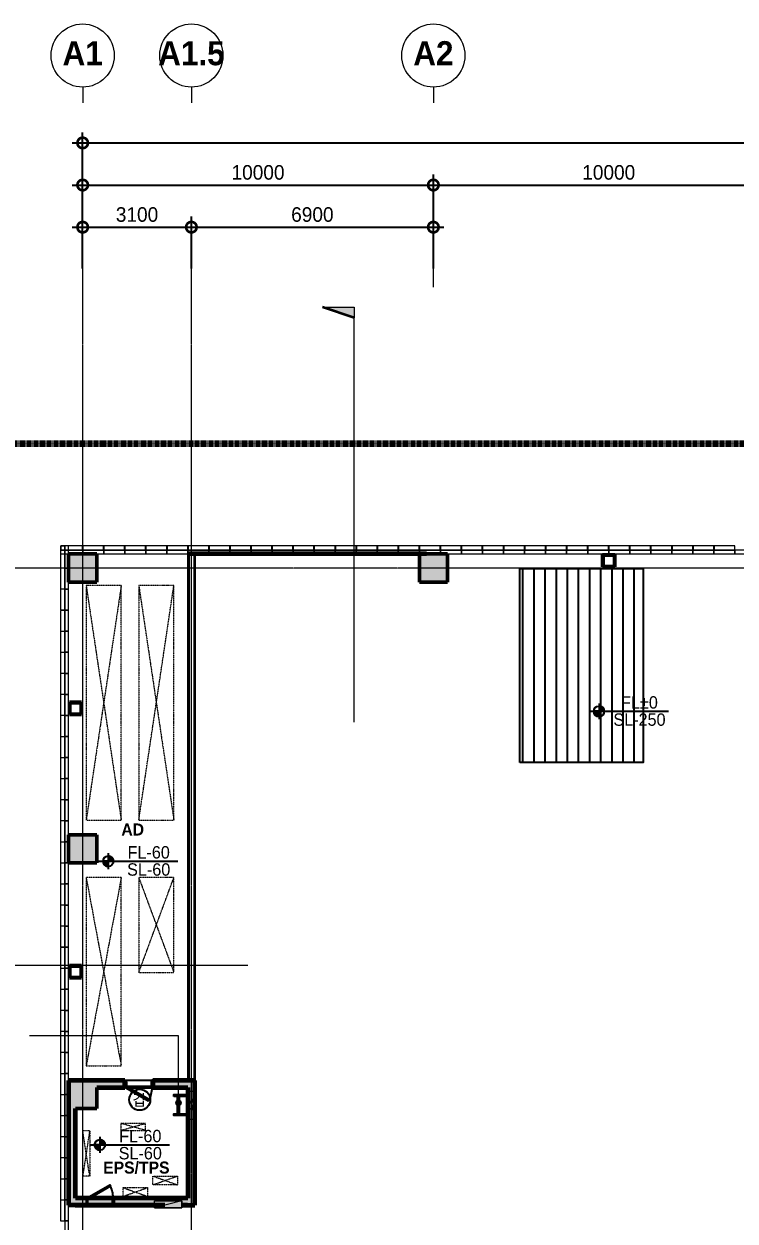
# Model space of a CAD drawing. Header units: millimetres. Extents: x 32807 to 138242, y 21317 to 92065.
# Drawn here: x 48667 to 68945, y 57963 to 92065 of the extents above; entities that cross this region are included whole.
import ezdxf

# ---------------------------------------------------------------- set-up
doc = ezdxf.new("R2010")
doc.units = ezdxf.units.MM
for name, pattern in [('_1점쇄선_1_100_', [9.6, 3.2, -3.2, 0, -3.2]), ('Center', [29.999999, 12, -6, 6, -6]), ('Dash Dot 3_16_', [7.9375, 4.7625, -1.5875, 0, -1.5875]), ('Grid Line', [22.225, 12.7, -3.175, 3.175, -3.175]), ('Hidden 1_5', [2.2, 1.5, -0.7]), ('IMPORT-HID _4_', [2.3, 1.5, -0.8])]:
    doc.linetypes.add(name, pattern=pattern)
for name, color, linetype, lineweight in [('00. 점검사다리', 2, 'Continuous', 13), ('05. 방화석고', 2, 'Continuous', 13), ('A-ANNO-CALL', 2, 'Continuous', 9), ('A-ANNO-DIMS', 7, 'Continuous', 9), ('A-ANNO-NPLT', 3, 'Continuous', 9), ('A-ANNO-SYMB', 7, 'Continuous', 25), ('A-ANNO-TEXT', 130, 'Continuous', 9), ('A-COLS', 2, 'Continuous', 50), ('A-COLS-HACH', 252, 'Continuous', 15), ('A-DETL-PATT', 9, 'Continuous', 13), ('A-GLAZ', 4, 'Continuous', 18), ('A-GRID', 1, 'Continuous', 9), ('A-GRID-IDEN', 3, 'Continuous', 9), ('A-PLAN-OPEN', 9, '_1점쇄선_1_100_', 9), ('A-WALL', 2, 'Continuous', 60), ('A-WALL-HACH', 252, 'Continuous', 60), ('HID', 130, 'IMPORT-HID _4_', 9), ('오프닝', 170, 'Continuous', 15)]:
    doc.layers.add(name, color=color, linetype=linetype, lineweight=lineweight)
doc.layers.add('03. 태정도어', color=3, linetype='Continuous')
doc.layers.add('LEVEL', color=8, linetype='Continuous')
doc.styles.add('Arial_B', font='arialbd.ttf', dxfattribs={"height": 2.130988})
doc.styles.add('돋움_4', font='Dotum.ttf', dxfattribs={"height": 415.59727})
doc.styles.add('돋움_8', font='Dotum.ttf', dxfattribs={"height": 264.47099})
doc.styles.add('돋움_B', font='', dxfattribs={"height": 685.59727})
doc.styles.add('돋움_B_1', font='', dxfattribs={"height": 342.798635})
doc.styles.get('돋움_B').set_extended_font_data('Dotum', bold=True)
doc.styles.get('돋움_B_1').set_extended_font_data('Dotum', bold=True)
doc.dimstyles.new('GC_330mm_1단', dxfattribs={"dimscale": 304.8, "dimtxt": 495, "dimasz": 1.968504, "dimexe": 0.984252, "dimexo": 0.0625, "dimgap": 0.492126, "dimtad": 1, "dimdec": 0, "dimzin": 0, "dimdsep": 46, "dimtxsty": '돋움_4', "dimblk1": 'DOTSMALL', "dimblk2": 'DOTSMALL', "dimsah": 1, "dimcen": 0.09, "dimdle": 0.984252, "dimazin": 0, "dimtfac": 1, "dimtdec": 4, "dimtix": 1, "dimtmove": 0, "dimatfit": 3, "dimfxl": 3.937008, "dimfxlon": 1, "dimtvp": 1, "dimtolj": 1, "dimtzin": 0, "dimlwd": 25, "dimlwe": 25, "dimarcsym": 2})
pattern_1 = [(45, (-11858.95, -1e-09), (-377.1708, 377.1708), []), (45, (-11858.95, 571.5), (-377.1708, 377.1708), [])]

# ---------------------------------------------------------------- blocks, each defined once
blk = doc.blocks.new('HD_소화전 - HD_소화전-V99-지상 3층 평면도')
at = {"layer": 'A-DETL-PATT'}
blk.add_hatch(color=256, dxfattribs=at).paths.add_polyline_path([(-390, 100), (-390, -100), (390, 100), (143, 100)], flags=0)
for p, q in [((390, 100), (-390, 100)), ((-390, 100), (-390, -100)), ((-390, -100), (390, 100)), ((-390, 100), (390, 100)), ((-390, -100), (-390, 100)), ((390, 100), (390, -100)), ((390, -100), (-390, -100))]:
    blk.add_line(p, q, dxfattribs=at)
blk = doc.blocks.new('Grid - 01 End 1-1285055-지상 3층 평면도')
at = {"layer": 'A-GRID-IDEN'}
blk.add_line((0, -6), (0, -9), dxfattribs=at)
blk.add_circle((0, 0), 6, dxfattribs=at)
blk = doc.blocks.new('_DotSmall')
at = {"color": 0, "linetype": 'ByBlock', "const_width": 0.5}
blk.add_lwpolyline([(-0.0625, 0, 1), (0.0625, 0, 1)], format="xyb", close=True, dxfattribs=at)
blk = doc.blocks.new('*D669')
at = {"layer": 'A-ANNO-DIMS', "color": 0, "lineweight": 25, "transparency": 16777216}
for p, q in [((50342, 86295), (50342, 87776)), ((60342, 86295), (60342, 87776)), ((50042, 87476), (60642, 87476))]:
    blk.add_line(p, q, dxfattribs=at)
at = {"layer": 'Defpoints', "color": 0, "transparency": 16777216}
for p in [(60342, 87476), (50342, 86276), (60342, 86276)]:
    blk.add_point(p, dxfattribs=at)
at = {"layer": 'A-ANNO-DIMS', "color": 0, "lineweight": 25, "transparency": 16777216, "xscale": 600, "yscale": 600, "zscale": 600, "rotation": 180}
blk.add_blockref('_DotSmall', (50342, 87476), dxfattribs=at)
at = {"layer": 'A-ANNO-DIMS', "color": 0, "lineweight": 25, "transparency": 16777216, "xscale": 600, "yscale": 600, "zscale": 600}
blk.add_blockref('_DotSmall', (60342, 87476), dxfattribs=at)
at = {"layer": 'A-ANNO-DIMS', "color": 0, "lineweight": 25, "transparency": 16777216, "insert": (55342, 87834), "char_height": 415.6, "attachment_point": 5, "style": '돋움_4'}
blk.add_mtext('\\A1;10000', dxfattribs=at)
blk = doc.blocks.new('*D670')
at = {"layer": 'A-ANNO-DIMS', "color": 0, "lineweight": 25, "transparency": 16777216}
for p, q in [((60342, 86295), (60342, 87776)), ((70342, 86295), (70342, 87776)), ((60042, 87476), (70642, 87476))]:
    blk.add_line(p, q, dxfattribs=at)
at = {"layer": 'Defpoints', "color": 0, "transparency": 16777216}
for p in [(70342, 87476), (60342, 86276), (70342, 86276)]:
    blk.add_point(p, dxfattribs=at)
at = {"layer": 'A-ANNO-DIMS', "color": 0, "lineweight": 25, "transparency": 16777216, "xscale": 600, "yscale": 600, "zscale": 600, "rotation": 180}
blk.add_blockref('_DotSmall', (60342, 87476), dxfattribs=at)
at = {"layer": 'A-ANNO-DIMS', "color": 0, "lineweight": 25, "transparency": 16777216, "xscale": 600, "yscale": 600, "zscale": 600}
blk.add_blockref('_DotSmall', (70342, 87476), dxfattribs=at)
at = {"layer": 'A-ANNO-DIMS', "color": 0, "lineweight": 25, "transparency": 16777216, "insert": (65342, 87834), "char_height": 415.6, "attachment_point": 5, "style": '돋움_4'}
blk.add_mtext('\\A1;10000', dxfattribs=at)
blk = doc.blocks.new('HD_Spot Elev_수동_ - HD_Spot Elev_수동_-7050934-지상 3층 평면도')
at = {"layer": 'A-ANNO-SYMB'}
h = blk.add_hatch(color=256, dxfattribs=at)
edge = h.paths.add_edge_path(flags=0)
edge.add_arc((-4.56, 0), 1, 0, 90, ccw=False)
edge.add_line((-3.56, 0), (-4.56, 0))
edge.add_line((-4.56, 0), (-4.56, 1))
h = blk.add_hatch(color=256, dxfattribs=at)
edge = h.paths.add_edge_path(flags=0)
edge.add_arc((-4.56, 0), 1, 180, 270, ccw=False)
edge.add_line((-5.56, 0), (-4.56, 0))
edge.add_line((-4.56, 0), (-4.56, -1))
at = {"layer": 'A-ANNO-SYMB', "lineweight": 25}
for p, q in [((-4.56, 1.5), (-4.56, -1.5)), ((-4.56, 1), (-4.56, 0)), ((-6.33, 0), (8.67, 0)), ((-4.56, 0), (-5.56, 0)), ((-4.56, -1), (-4.56, 0)), ((-4.56, 0), (-3.56, 0))]:
    blk.add_line(p, q, dxfattribs=at)
blk.add_circle((-4.56, 0), 1, dxfattribs=at)
for start, end in [(360, 90), (180, 270)]:
    blk.add_arc((-4.56, 0), 1, start, end, dxfattribs=at)
blk = doc.blocks.new('*D684')
at = {"layer": 'A-ANNO-DIMS', "color": 0, "lineweight": 25, "transparency": 16777216}
for p, q in [((50342, 85095), (50342, 86576)), ((53442, 85095), (53442, 86576)), ((50042, 86276), (53742, 86276))]:
    blk.add_line(p, q, dxfattribs=at)
at = {"layer": 'Defpoints', "color": 0, "transparency": 16777216}
for p in [(53442, 86276), (50342, 85076), (53442, 85076)]:
    blk.add_point(p, dxfattribs=at)
at = {"layer": 'A-ANNO-DIMS', "color": 0, "lineweight": 25, "transparency": 16777216, "xscale": 600, "yscale": 600, "zscale": 600, "rotation": 180}
blk.add_blockref('_DotSmall', (50342, 86276), dxfattribs=at)
at = {"layer": 'A-ANNO-DIMS', "color": 0, "lineweight": 25, "transparency": 16777216, "xscale": 600, "yscale": 600, "zscale": 600}
blk.add_blockref('_DotSmall', (53442, 86276), dxfattribs=at)
at = {"layer": 'A-ANNO-DIMS', "color": 0, "lineweight": 25, "transparency": 16777216, "insert": (51892, 86634), "char_height": 415.6, "attachment_point": 5, "style": '돋움_4'}
blk.add_mtext('\\A1;3100', dxfattribs=at)
blk = doc.blocks.new('*D685')
at = {"layer": 'A-ANNO-DIMS', "color": 0, "lineweight": 25, "transparency": 16777216}
for p, q in [((53442, 85095), (53442, 86576)), ((60342, 85095), (60342, 86576)), ((53142, 86276), (60642, 86276))]:
    blk.add_line(p, q, dxfattribs=at)
at = {"layer": 'Defpoints', "color": 0, "transparency": 16777216}
for p in [(60342, 86276), (53442, 85076), (60342, 85076)]:
    blk.add_point(p, dxfattribs=at)
at = {"layer": 'A-ANNO-DIMS', "color": 0, "lineweight": 25, "transparency": 16777216, "xscale": 600, "yscale": 600, "zscale": 600, "rotation": 180}
blk.add_blockref('_DotSmall', (53442, 86276), dxfattribs=at)
at = {"layer": 'A-ANNO-DIMS', "color": 0, "lineweight": 25, "transparency": 16777216, "xscale": 600, "yscale": 600, "zscale": 600}
blk.add_blockref('_DotSmall', (60342, 86276), dxfattribs=at)
at = {"layer": 'A-ANNO-DIMS', "color": 0, "lineweight": 25, "transparency": 16777216, "insert": (56892, 86634), "char_height": 415.6, "attachment_point": 5, "style": '돋움_4'}
blk.add_mtext('\\A1;6900', dxfattribs=at)
blk = doc.blocks.new('*D688')
at = {"layer": 'A-ANNO-DIMS', "color": 0, "lineweight": 25, "transparency": 16777216}
for p, q in [((50042, 88676), (128642, 88676)), ((50342, 87495), (50342, 88976)), ((128342, 87495), (128342, 88976))]:
    blk.add_line(p, q, dxfattribs=at)
at = {"layer": 'Defpoints', "color": 0, "transparency": 16777216}
for p in [(128342, 88676), (50342, 87476), (128342, 87476)]:
    blk.add_point(p, dxfattribs=at)
at = {"layer": 'A-ANNO-DIMS', "color": 0, "lineweight": 25, "transparency": 16777216, "xscale": 600, "yscale": 600, "zscale": 600, "rotation": 180}
blk.add_blockref('_DotSmall', (50342, 88676), dxfattribs=at)
at = {"layer": 'A-ANNO-DIMS', "color": 0, "lineweight": 25, "transparency": 16777216, "xscale": 600, "yscale": 600, "zscale": 600}
blk.add_blockref('_DotSmall', (128342, 88676), dxfattribs=at)
at = {"layer": 'A-ANNO-DIMS', "color": 0, "lineweight": 25, "transparency": 16777216, "insert": (89342, 89034), "char_height": 415.6, "attachment_point": 5, "style": '돋움_4'}
blk.add_mtext('\\A1;78000', dxfattribs=at)
blk = doc.blocks.new('Section - JL_SCT Tail-1276105-지상 3층 평면도')
at = {"layer": 'A-ANNO-NPLT'}
blk.add_hatch(color=256, dxfattribs=at).paths.add_polyline_path([(-2, 6), (0, 0), (-2, 0)], flags=0)
for p, q in [((-2, 6), (-2, 0)), ((-2, 0), (0, 0))]:
    blk.add_line(p, q, dxfattribs=at)
at = {"layer": 'A-ANNO-NPLT', "lineweight": 35}
blk.add_line((0, 0), (-2, 6), dxfattribs=at)
blk = doc.blocks.new('갑종방화문 - 갑종방화문-2885359-지상 3층 평면도')
at = {"layer": 'A-ANNO-SYMB'}
blk.add_circle((0, 0), 2, dxfattribs=at)
at = {"layer": 'A-ANNO-SYMB', "lineweight": 13, "insert": (-1.36, 1.02), "char_height": 2.131, "width": 3.427, "attachment_point": 1, "line_spacing_factor": 0.938532, "style": 'Arial_B'}
blk.add_mtext('\\fArial|b1|i0|c129|p34|;갑', dxfattribs=at)
blk = doc.blocks.new('A$C74625338')
at = {"layer": '03. 태정도어', "color": 4}
for p, q in [((-332, -113), (-332, -313)), ((-302, -323), (438, -323)), ((468, -113), (468, -313))]:
    blk.add_line(p, q, dxfattribs=at)
for points in [[(-302, -103), (339, 267), (361, 228), (-280, -142)], [(-302, -103), (438, -103), (438, -148), (-302, -148)]]:
    blk.add_lwpolyline(points, close=True, dxfattribs=at)
for points in [[(-332, -313), (-332, -323), (-302, -323), (-302, -278), (-282, -278), (-282, -261), (-282, -148), (-302, -148), (-302, -103), (-332, -103), (-332, -113)], [(468, -313), (468, -323), (438, -323), (438, -278), (418, -278), (418, -261), (418, -148), (438, -148), (438, -103), (468, -103), (468, -113)]]:
    blk.add_lwpolyline(points, dxfattribs=at)
blk.add_arc((-302, -103), 740, 0, 30, dxfattribs=at)

msp = doc.modelspace()

# ---------------------------------------------------------------- hatches: boundary and pattern name
at = {"layer": 'A-ANNO-TEXT'}
h = msp.add_hatch(color=50, dxfattribs=at)
edge = h.paths.add_edge_path(flags=0)
edge.add_arc((53075.3, 61330.6), 75, 0, 360)
at = {"layer": 'A-COLS-HACH'}
for points in [[(50742.5, 76165.6), (50742.5, 76965.6), (49942.5, 76965.6), (49942.5, 76165.6)], [(59942.5, 76165.6), (60742.5, 76165.6), (60742.5, 76965.6), (59942.5, 76965.6), (59942.5, 76776.4)], [(50742.5, 68165.6), (50742.5, 68965.6), (49942.5, 68965.6), (49942.5, 68165.6)], [(50742.5, 61165.6), (50742.5, 61765.6), (50142.5, 61765.6), (50142.5, 61165.6)]]:
    msp.add_hatch(color=256, dxfattribs=at).paths.add_polyline_path(points, flags=0)
at = {"layer": 'A-COLS-HACH', "lineweight": 9}
h = msp.add_hatch(dxfattribs=at)
h.set_pattern_fill('FP_44', color=256, style=0, pattern_type=2)
h.set_pattern_definition(pattern_1)
h.paths.add_polyline_path([(65508.7, 76595.6), (65517.5, 76595.6), (65517.5, 76945.6), (65167.5, 76945.6), (65167.5, 76595.6)], flags=0)
h.paths.add_polyline_path([(65179.5, 76607.6), (65179.5, 76933.6), (65505.5, 76933.6), (65505.5, 76607.6)], flags=0)
h = msp.add_hatch(dxfattribs=at)
h.set_pattern_fill('FP_44', color=256, style=0, pattern_type=2)
h.set_pattern_definition(pattern_1)
h.paths.add_polyline_path([(50312.5, 72390.6), (50312.5, 72740.6), (49962.5, 72740.6), (49962.5, 72390.6)], flags=0)
h.paths.add_polyline_path([(50300.5, 72402.6), (49974.5, 72402.6), (49974.5, 72728.6), (50300.5, 72728.6)], flags=0)
h = msp.add_hatch(dxfattribs=at)
h.set_pattern_fill('FP_44', color=256, style=0, pattern_type=2)
h.set_pattern_definition(pattern_1)
h.paths.add_polyline_path([(50312.5, 64890.6), (50312.5, 65240.6), (49962.5, 65240.6), (49962.5, 64890.6)], flags=0)
h.paths.add_polyline_path([(49974.5, 64902.6), (49974.5, 65228.6), (50300.5, 65228.6), (50300.5, 64902.6)], flags=0)
at = {"layer": 'A-WALL-HACH', "lineweight": 15}
h = msp.add_hatch(color=256, dxfattribs=at)
h.paths.add_polyline_path([(52342.6, 61765.6), (53342.5, 61765.6), (53342.5, 61965.6), (52342.5, 61965.6), (52342.5, 61765.6)], flags=0)
h.paths.add_polyline_path([(50142.5, 61765.6), (51542.5, 61765.6), (51542.5, 61965.6), (49942.5, 61965.6), (49942.5, 61765.6)], flags=0)
for points in [[(50142.5, 58615.6), (50142.5, 61765.6), (49942.5, 61765.6), (49942.5, 58615.6)], [(53342.5, 58415.6), (53542.5, 58415.6), (53542.5, 61965.6), (53342.5, 61965.6), (53342.5, 58615.6)], [(50127.5, 58415.6), (52685, 58415.6), (53172.5, 58540.6), (53172.5, 58415.6), (53342.5, 58415.6), (53342.5, 58615.6), (49942.5, 58615.6), (49942.5, 58415.6)]]:
    msp.add_hatch(color=256, dxfattribs=at).paths.add_polyline_path(points, flags=0)
at = {"layer": 'LEVEL', "ltscale": 2}
h = msp.add_hatch(dxfattribs=at)
h.set_pattern_fill('ANSI31', color=256, scale=100, angle=45, style=0)
h.set_pattern_definition([(90, (-456851.06, 2407.1), (-317.5, 3e-14), [])])
h.paths.add_polyline_path([(62807.5, 76550.6), (66327.5, 76550.6), (66327.5, 71030.6), (62807.5, 71030.6)])

# ---------------------------------------------------------------- linework, layer by layer
msp.add_lwpolyline([(62807.5, 71030.6), (62807.5, 76550.6), (66327.5, 76550.6), (66327.5, 71030.6)], close=True)
at = {"layer": '00. 점검사다리', "color": 5, "lineweight": -3}
msp.add_lwpolyline([(52942.5, 61515.6), (52942.5, 61565.6), (53342.5, 61565.6), (53342.5, 61515.6), (53092.5, 61515.6), (53092.5, 61015.6), (53342.5, 61015.6), (53342.5, 60965.6), (52942.5, 60965.6), (52942.5, 61015.6), (53042.5, 61015.6), (53042.5, 61515.6)], close=True, dxfattribs=at)
at = {"layer": '05. 방화석고', "color": 6, "lineweight": 25}
for p, q in [((53342.5, 76965.6), (53342.5, 61965.6)), ((53367.5, 76965.6), (53367.5, 61965.6)), ((53517.5, 76965.6), (53517.5, 61965.6)), ((53530, 76965.6), (53530, 61965.6)), ((53542.5, 61965.6), (53542.5, 76965.6)), ((53542.5, 76965.6), (53542.5, 61965.6))]:
    msp.add_line(p, q, dxfattribs=at)
at = {"layer": 'A-ANNO-CALL', "linetype": 'Center', "lineweight": 100}
msp.add_line((90992.9, 80102.4), (42977.2, 80102.4), dxfattribs=at)
at = {"layer": 'A-ANNO-NPLT'}
for p, q in [((58080.1, 72174.8), (58080.1, 83697)), ((41686.1, 65252.5), (55055.1, 65252.5))]:
    msp.add_line(p, q, dxfattribs=at)
at = {"layer": 'A-ANNO-TEXT', "color": 50}
for p, q in [((53075.3, 63240.4), (48830.6, 63240.4)), ((53075.3, 61330.6), (53075.3, 63240.4))]:
    msp.add_line(p, q, dxfattribs=at)
msp.add_circle((53075.3, 61330.6), 75, dxfattribs=at)
at = {"layer": 'A-COLS'}
for p, q in [((50742.5, 76965.6), (49942.5, 76965.6)), ((49942.5, 76965.6), (49942.5, 76165.6)), ((50742.5, 76165.6), (50742.5, 76965.6)), ((60742.5, 76965.6), (59942.5, 76965.6)), ((59942.5, 76965.6), (59942.5, 76165.6)), ((60742.5, 76165.6), (60742.5, 76965.6)), ((65517.5, 76945.6), (65167.5, 76945.6)), ((65167.5, 76945.6), (65167.5, 76595.6)), ((65179.5, 76607.6), (65179.5, 76933.6)), ((65179.5, 76933.6), (65505.5, 76933.6)), ((65505.5, 76933.6), (65505.5, 76607.6)), ((65517.5, 76595.6), (65517.5, 76945.6)), ((65167.5, 76595.6), (65517.5, 76595.6)), ((65505.5, 76607.6), (65179.5, 76607.6)), ((49942.5, 76165.6), (50742.5, 76165.6)), ((59942.5, 76165.6), (60742.5, 76165.6)), ((50312.5, 72740.6), (49962.5, 72740.6)), ((49962.5, 72740.6), (49962.5, 72390.6)), ((49974.5, 72402.6), (49974.5, 72728.6)), ((49974.5, 72728.6), (50300.5, 72728.6)), ((50300.5, 72728.6), (50300.5, 72402.6)), ((50312.5, 72390.6), (50312.5, 72740.6)), ((49962.5, 72390.6), (50312.5, 72390.6)), ((50300.5, 72402.6), (49974.5, 72402.6)), ((50742.5, 68965.6), (49942.5, 68965.6)), ((49942.5, 68965.6), (49942.5, 68165.6)), ((50742.5, 68165.6), (50742.5, 68965.6)), ((49942.5, 68165.6), (50742.5, 68165.6)), ((50312.5, 65240.6), (49962.5, 65240.6)), ((49962.5, 65240.6), (49962.5, 64890.6)), ((49974.5, 64902.6), (49974.5, 65228.6)), ((49974.5, 65228.6), (50300.5, 65228.6)), ((50300.5, 65228.6), (50300.5, 64902.6)), ((50312.5, 64890.6), (50312.5, 65240.6)), ((49962.5, 64890.6), (50312.5, 64890.6)), ((50300.5, 64902.6), (49974.5, 64902.6)), ((50742.5, 61165.6), (50742.5, 61765.6)), ((50142.5, 61165.6), (50742.5, 61165.6))]:
    msp.add_line(p, q, dxfattribs=at)
at = {"layer": 'A-GLAZ', "color": 4}
for p, q in [((49832.5, 77190.7), (49712.5, 77190.7)), ((49712.5, 77190.7), (49712.5, 76570.6)), ((50342.5, 77075.6), (49712.5, 77075.6)), ((49712.5, 77075.6), (49712.5, 76965.6)), ((49717.4, 77195.6), (49717.4, 77075.6)), ((50337.5, 77195.6), (49717.4, 77195.6)), ((49717.4, 77075.6), (50337.5, 77075.6)), ((49832.5, 77195.6), (49832.5, 76565.6)), ((49942.5, 77195.6), (49832.5, 77195.6)), ((49832.5, 76570.6), (49832.5, 77190.7)), ((49942.5, 76565.6), (49942.5, 77195.6)), ((50337.5, 77075.6), (50337.5, 77195.6)), ((50342.5, 76965.6), (50342.5, 77075.6)), ((50942.5, 77075.6), (50342.5, 77075.6)), ((50342.5, 77075.6), (50342.5, 76965.6)), ((50347.4, 77195.6), (50347.4, 77075.6)), ((50937.5, 77195.6), (50347.4, 77195.6)), ((50347.4, 77075.6), (50937.5, 77075.6)), ((50937.5, 77075.6), (50937.5, 77195.6)), ((51542.5, 77075.6), (50942.5, 77075.6)), ((50942.5, 77075.6), (50942.5, 76965.6)), ((50942.5, 76965.6), (50942.5, 77075.6)), ((50947.4, 77195.6), (50947.4, 77075.6)), ((51537.5, 77195.6), (50947.4, 77195.6)), ((50947.4, 77075.6), (51537.5, 77075.6)), ((51537.5, 77075.6), (51537.5, 77195.6)), ((51542.5, 76965.6), (51542.5, 77075.6)), ((52142.5, 77075.6), (51542.5, 77075.6)), ((51542.5, 77075.6), (51542.5, 76965.6)), ((51547.4, 77195.6), (51547.4, 77075.6)), ((52137.5, 77195.6), (51547.4, 77195.6)), ((51547.4, 77075.6), (52137.5, 77075.6)), ((52137.5, 77075.6), (52137.5, 77195.6)), ((52142.5, 76965.6), (52142.5, 77075.6)), ((52742.5, 77075.6), (52142.5, 77075.6)), ((52142.5, 77075.6), (52142.5, 76965.6)), ((52147.4, 77195.6), (52147.4, 77075.6)), ((52737.5, 77195.6), (52147.4, 77195.6)), ((52147.4, 77075.6), (52737.5, 77075.6)), ((52737.5, 77075.6), (52737.5, 77195.6)), ((52742.5, 76965.6), (52742.5, 77075.6)), ((53342.5, 77075.6), (52742.5, 77075.6)), ((52742.5, 77075.6), (52742.5, 76965.6)), ((52747.4, 77195.6), (52747.4, 77075.6)), ((53337.5, 77195.6), (52747.4, 77195.6)), ((52747.4, 77075.6), (53337.5, 77075.6)), ((53337.5, 77075.6), (53337.5, 77195.6)), ((53342.5, 76965.6), (53342.5, 77075.6)), ((53942.5, 77075.6), (53342.5, 77075.6)), ((53342.5, 77075.6), (53342.5, 76965.6)), ((53347.4, 77195.6), (53347.4, 77075.6)), ((53937.5, 77195.6), (53347.4, 77195.6)), ((53347.4, 77075.6), (53937.5, 77075.6)), ((53937.5, 77075.6), (53937.5, 77195.6)), ((53942.5, 76965.6), (53942.5, 77075.6)), ((54542.5, 77075.6), (53942.5, 77075.6)), ((53942.5, 77075.6), (53942.5, 76965.6)), ((53947.4, 77195.6), (53947.4, 77075.6)), ((54537.5, 77195.6), (53947.4, 77195.6)), ((53947.4, 77075.6), (54537.5, 77075.6)), ((54537.5, 77075.6), (54537.5, 77195.6)), ((54542.5, 76965.6), (54542.5, 77075.6)), ((55142.5, 77075.6), (54542.5, 77075.6)), ((54542.5, 77075.6), (54542.5, 76965.6)), ((54547.4, 77195.6), (54547.4, 77075.6)), ((55137.5, 77195.6), (54547.4, 77195.6)), ((54547.4, 77075.6), (55137.5, 77075.6)), ((55137.5, 77075.6), (55137.5, 77195.6)), ((55142.5, 76965.6), (55142.5, 77075.6)), ((55742.5, 77075.6), (55142.5, 77075.6)), ((55142.5, 77075.6), (55142.5, 76965.6)), ((55147.4, 77195.6), (55147.4, 77075.6)), ((55737.5, 77195.6), (55147.4, 77195.6)), ((55147.4, 77075.6), (55737.5, 77075.6)), ((55737.5, 77075.6), (55737.5, 77195.6)), ((55742.5, 76965.6), (55742.5, 77075.6)), ((56342.5, 77075.6), (55742.5, 77075.6)), ((55742.5, 77075.6), (55742.5, 76965.6)), ((55747.4, 77195.6), (55747.4, 77075.6)), ((56337.5, 77195.6), (55747.4, 77195.6)), ((55747.4, 77075.6), (56337.5, 77075.6)), ((56337.5, 77075.6), (56337.5, 77195.6)), ((56342.5, 76965.6), (56342.5, 77075.6)), ((56942.5, 77075.6), (56342.5, 77075.6)), ((56342.5, 77075.6), (56342.5, 76965.6)), ((56347.4, 77195.6), (56347.4, 77075.6)), ((56937.5, 77195.6), (56347.4, 77195.6)), ((56347.4, 77075.6), (56937.5, 77075.6)), ((56937.5, 77075.6), (56937.5, 77195.6)), ((57542.5, 77075.6), (56942.5, 77075.6)), ((56942.5, 77075.6), (56942.5, 76965.6)), ((56942.5, 76965.6), (56942.5, 77075.6)), ((56947.4, 77195.6), (56947.4, 77075.6)), ((57537.5, 77195.6), (56947.4, 77195.6)), ((56947.4, 77075.6), (57537.5, 77075.6)), ((57537.5, 77075.6), (57537.5, 77195.6)), ((57542.5, 76965.6), (57542.5, 77075.6)), ((58142.5, 77075.6), (57542.5, 77075.6)), ((57542.5, 77075.6), (57542.5, 76965.6)), ((57547.4, 77195.6), (57547.4, 77075.6)), ((58137.5, 77195.6), (57547.4, 77195.6)), ((57547.4, 77075.6), (58137.5, 77075.6)), ((58137.5, 77075.6), (58137.5, 77195.6)), ((58142.5, 76965.6), (58142.5, 77075.6)), ((58742.5, 77075.6), (58142.5, 77075.6)), ((58142.5, 77075.6), (58142.5, 76965.6)), ((58147.4, 77195.6), (58147.4, 77075.6)), ((58737.5, 77195.6), (58147.4, 77195.6)), ((58147.4, 77075.6), (58737.5, 77075.6)), ((58737.5, 77075.6), (58737.5, 77195.6)), ((58742.5, 76965.6), (58742.5, 77075.6)), ((59342.5, 77075.6), (58742.5, 77075.6)), ((58742.5, 77075.6), (58742.5, 76965.6)), ((58747.4, 77195.6), (58747.4, 77075.6)), ((59337.5, 77195.6), (58747.4, 77195.6)), ((58747.4, 77075.6), (59337.5, 77075.6)), ((59337.5, 77075.6), (59337.5, 77195.6)), ((59342.5, 76965.6), (59342.5, 77075.6)), ((59942.5, 77075.6), (59342.5, 77075.6)), ((59342.5, 77075.6), (59342.5, 76965.6)), ((59347.4, 77195.6), (59347.4, 77075.6)), ((59937.5, 77195.6), (59347.4, 77195.6)), ((59347.4, 77075.6), (59937.5, 77075.6)), ((59937.5, 77075.6), (59937.5, 77195.6)), ((59942.5, 76965.6), (59942.5, 77075.6)), ((60542.5, 77075.6), (59942.5, 77075.6)), ((59942.5, 77075.6), (59942.5, 76965.6)), ((59947.4, 77195.6), (59947.4, 77075.6)), ((60537.5, 77195.6), (59947.4, 77195.6)), ((59947.4, 77075.6), (60537.5, 77075.6)), ((60537.5, 77075.6), (60537.5, 77195.6)), ((60542.5, 76965.6), (60542.5, 77075.6)), ((61142.5, 77075.6), (60542.5, 77075.6)), ((60542.5, 77075.6), (60542.5, 76965.6)), ((60547.4, 77195.6), (60547.4, 77075.6)), ((61137.5, 77195.6), (60547.4, 77195.6)), ((60547.4, 77075.6), (61137.5, 77075.6)), ((61137.5, 77075.6), (61137.5, 77195.6)), ((61142.5, 76965.6), (61142.5, 77075.6)), ((61742.5, 77075.6), (61142.5, 77075.6)), ((61142.5, 77075.6), (61142.5, 76965.6)), ((61147.4, 77195.6), (61147.4, 77075.6)), ((61737.5, 77195.6), (61147.4, 77195.6)), ((61147.4, 77075.6), (61737.5, 77075.6)), ((61737.5, 77075.6), (61737.5, 77195.6)), ((61742.5, 76965.6), (61742.5, 77075.6)), ((62342.5, 77075.6), (61742.5, 77075.6)), ((61742.5, 77075.6), (61742.5, 76965.6)), ((61747.4, 77195.6), (61747.4, 77075.6)), ((62337.5, 77195.6), (61747.4, 77195.6)), ((61747.4, 77075.6), (62337.5, 77075.6)), ((62337.5, 77075.6), (62337.5, 77195.6)), ((62342.5, 76965.6), (62342.5, 77075.6)), ((62942.5, 77075.6), (62342.5, 77075.6)), ((62342.5, 77075.6), (62342.5, 76965.6)), ((62347.4, 77195.6), (62347.4, 77075.6)), ((62937.5, 77195.6), (62347.4, 77195.6)), ((62347.4, 77075.6), (62937.5, 77075.6)), ((62937.5, 77075.6), (62937.5, 77195.6)), ((62942.5, 76965.6), (62942.5, 77075.6)), ((63542.5, 77075.6), (62942.5, 77075.6)), ((62942.5, 77075.6), (62942.5, 76965.6)), ((62947.4, 77195.6), (62947.4, 77075.6)), ((63537.5, 77195.6), (62947.4, 77195.6)), ((62947.4, 77075.6), (63537.5, 77075.6)), ((63537.5, 77075.6), (63537.5, 77195.6)), ((63542.5, 76965.6), (63542.5, 77075.6)), ((64142.5, 77075.6), (63542.5, 77075.6)), ((63542.5, 77075.6), (63542.5, 76965.6)), ((63547.4, 77195.6), (63547.4, 77075.6)), ((64137.5, 77195.6), (63547.4, 77195.6)), ((63547.4, 77075.6), (64137.5, 77075.6)), ((64137.5, 77075.6), (64137.5, 77195.6)), ((64142.5, 76965.6), (64142.5, 77075.6)), ((64742.5, 77075.6), (64142.5, 77075.6)), ((64142.5, 77075.6), (64142.5, 76965.6)), ((64147.4, 77195.6), (64147.4, 77075.6)), ((64737.5, 77195.6), (64147.4, 77195.6)), ((64147.4, 77075.6), (64737.5, 77075.6)), ((64737.5, 77075.6), (64737.5, 77195.6)), ((64742.5, 76965.6), (64742.5, 77075.6)), ((65342.5, 77075.6), (64742.5, 77075.6)), ((64742.5, 77075.6), (64742.5, 76965.6)), ((64747.4, 77195.6), (64747.4, 77075.6)), ((65337.5, 77195.6), (64747.4, 77195.6)), ((64747.4, 77075.6), (65337.5, 77075.6)), ((65337.5, 77075.6), (65337.5, 77195.6)), ((65342.5, 76965.6), (65342.5, 77075.6)), ((65942.5, 77075.6), (65342.5, 77075.6)), ((65342.5, 77075.6), (65342.5, 76965.6)), ((65347.4, 77195.6), (65347.4, 77075.6)), ((65937.5, 77195.6), (65347.4, 77195.6)), ((65347.4, 77075.6), (65937.5, 77075.6)), ((65937.5, 77075.6), (65937.5, 77195.6)), ((65942.5, 76965.6), (65942.5, 77075.6)), ((66542.5, 77075.6), (65942.5, 77075.6)), ((65942.5, 77075.6), (65942.5, 76965.6)), ((65947.4, 77195.6), (65947.4, 77075.6)), ((66537.5, 77195.6), (65947.4, 77195.6)), ((65947.4, 77075.6), (66537.5, 77075.6)), ((66537.5, 77075.6), (66537.5, 77195.6)), ((66542.5, 76965.6), (66542.5, 77075.6)), ((67142.5, 77075.6), (66542.5, 77075.6)), ((66542.5, 77075.6), (66542.5, 76965.6)), ((66547.4, 77195.6), (66547.4, 77075.6)), ((67137.5, 77195.6), (66547.4, 77195.6)), ((66547.4, 77075.6), (67137.5, 77075.6)), ((67137.5, 77075.6), (67137.5, 77195.6)), ((67142.5, 76965.6), (67142.5, 77075.6)), ((67742.5, 77075.6), (67142.5, 77075.6)), ((67142.5, 77075.6), (67142.5, 76965.6)), ((67147.4, 77195.6), (67147.4, 77075.6)), ((67737.5, 77195.6), (67147.4, 77195.6)), ((67147.4, 77075.6), (67737.5, 77075.6)), ((67737.5, 77075.6), (67737.5, 77195.6)), ((67742.5, 76965.6), (67742.5, 77075.6)), ((68342.5, 77075.6), (67742.5, 77075.6)), ((67742.5, 77075.6), (67742.5, 76965.6)), ((67747.4, 77195.6), (67747.4, 77075.6)), ((68337.5, 77195.6), (67747.4, 77195.6)), ((67747.4, 77075.6), (68337.5, 77075.6)), ((68337.5, 77075.6), (68337.5, 77195.6)), ((68342.5, 76965.6), (68342.5, 77075.6)), ((68942.5, 77075.6), (68342.5, 77075.6)), ((68342.5, 77075.6), (68342.5, 76965.6)), ((68347.4, 77195.6), (68347.4, 77075.6)), ((68937.5, 77195.6), (68347.4, 77195.6)), ((68347.4, 77075.6), (68937.5, 77075.6)), ((68937.5, 77075.6), (68937.5, 77195.6)), ((68942.5, 76965.6), (68942.5, 77075.6)), ((69542.5, 77075.6), (68942.5, 77075.6)), ((68942.5, 77075.6), (68942.5, 76965.6)), ((49712.5, 76965.6), (50342.5, 76965.6)), ((50342.5, 76965.6), (50942.5, 76965.6)), ((50942.5, 76965.6), (51542.5, 76965.6)), ((51542.5, 76965.6), (52142.5, 76965.6)), ((52142.5, 76965.6), (52742.5, 76965.6)), ((52742.5, 76965.6), (53342.5, 76965.6)), ((53342.5, 76965.6), (53942.5, 76965.6)), ((53942.5, 76965.6), (54542.5, 76965.6)), ((54542.5, 76965.6), (55142.5, 76965.6)), ((55142.5, 76965.6), (55742.5, 76965.6)), ((55742.5, 76965.6), (56342.5, 76965.6)), ((56342.5, 76965.6), (56942.5, 76965.6)), ((56942.5, 76965.6), (57542.5, 76965.6)), ((57542.5, 76965.6), (58142.5, 76965.6)), ((58142.5, 76965.6), (58742.5, 76965.6)), ((58742.5, 76965.6), (59342.5, 76965.6)), ((59342.5, 76965.6), (59942.5, 76965.6)), ((59942.5, 76965.6), (60542.5, 76965.6)), ((60542.5, 76965.6), (61142.5, 76965.6)), ((61142.5, 76965.6), (61742.5, 76965.6)), ((61742.5, 76965.6), (62342.5, 76965.6)), ((62342.5, 76965.6), (62942.5, 76965.6)), ((62942.5, 76965.6), (63542.5, 76965.6)), ((63542.5, 76965.6), (64142.5, 76965.6)), ((64142.5, 76965.6), (64742.5, 76965.6)), ((64742.5, 76965.6), (65342.5, 76965.6)), ((65342.5, 76965.6), (65942.5, 76965.6)), ((65942.5, 76965.6), (66542.5, 76965.6)), ((66542.5, 76965.6), (67142.5, 76965.6)), ((67142.5, 76965.6), (67742.5, 76965.6)), ((67742.5, 76965.6), (68342.5, 76965.6)), ((68342.5, 76965.6), (68942.5, 76965.6)), ((68942.5, 76965.6), (69542.5, 76965.6)), ((49712.5, 76570.6), (49832.5, 76570.6)), ((49832.5, 76560.7), (49712.5, 76560.7)), ((49712.5, 76560.7), (49712.5, 75970.6)), ((49832.5, 76565.6), (49942.5, 76565.6)), ((49832.5, 76565.6), (49832.5, 75965.6)), ((49942.5, 76565.6), (49832.5, 76565.6)), ((49832.5, 75970.6), (49832.5, 76560.7)), ((49942.5, 75965.6), (49942.5, 76565.6)), ((49712.5, 75970.6), (49832.5, 75970.6)), ((49832.5, 75960.7), (49712.5, 75960.7)), ((49712.5, 75960.7), (49712.5, 75370.6)), ((49832.5, 75965.6), (49942.5, 75965.6)), ((49832.5, 75965.6), (49832.5, 75365.6)), ((49942.5, 75965.6), (49832.5, 75965.6)), ((49832.5, 75370.6), (49832.5, 75960.7)), ((49942.5, 75365.6), (49942.5, 75965.6)), ((49712.5, 75370.6), (49832.5, 75370.6)), ((49832.5, 75360.7), (49712.5, 75360.7)), ((49712.5, 75360.7), (49712.5, 74770.6)), ((49832.5, 75365.6), (49942.5, 75365.6)), ((49832.5, 75365.6), (49832.5, 74765.6)), ((49942.5, 75365.6), (49832.5, 75365.6)), ((49832.5, 74770.6), (49832.5, 75360.7)), ((49942.5, 74765.6), (49942.5, 75365.6)), ((49712.5, 74770.6), (49832.5, 74770.6)), ((49832.5, 74760.7), (49712.5, 74760.7)), ((49712.5, 74760.7), (49712.5, 74170.6)), ((49832.5, 74765.6), (49832.5, 74165.6)), ((49942.5, 74765.6), (49832.5, 74765.6)), ((49832.5, 74765.6), (49942.5, 74765.6)), ((49832.5, 74170.6), (49832.5, 74760.7)), ((49942.5, 74165.6), (49942.5, 74765.6)), ((49712.5, 74170.6), (49832.5, 74170.6)), ((49832.5, 74160.7), (49712.5, 74160.7)), ((49712.5, 74160.7), (49712.5, 73570.6)), ((49832.5, 74165.6), (49832.5, 73565.6)), ((49942.5, 74165.6), (49832.5, 74165.6)), ((49832.5, 74165.6), (49942.5, 74165.6)), ((49832.5, 73570.6), (49832.5, 74160.7)), ((49942.5, 73565.6), (49942.5, 74165.6)), ((49712.5, 73570.6), (49832.5, 73570.6)), ((49832.5, 73560.7), (49712.5, 73560.7)), ((49712.5, 73560.7), (49712.5, 72970.6)), ((49832.5, 73565.6), (49832.5, 72965.6)), ((49942.5, 73565.6), (49832.5, 73565.6)), ((49832.5, 73565.6), (49942.5, 73565.6)), ((49832.5, 72970.6), (49832.5, 73560.7)), ((49942.5, 72965.6), (49942.5, 73565.6)), ((49712.5, 72970.6), (49832.5, 72970.6)), ((49832.5, 72960.7), (49712.5, 72960.7)), ((49712.5, 72960.7), (49712.5, 72370.6)), ((49832.5, 72965.6), (49832.5, 72365.6)), ((49942.5, 72965.6), (49832.5, 72965.6)), ((49832.5, 72965.6), (49942.5, 72965.6)), ((49832.5, 72370.6), (49832.5, 72960.7)), ((49942.5, 72365.6), (49942.5, 72965.6)), ((49712.5, 72370.6), (49832.5, 72370.6)), ((49832.5, 72360.7), (49712.5, 72360.7)), ((49712.5, 72360.7), (49712.5, 71770.6)), ((49832.5, 72365.6), (49832.5, 71765.6)), ((49942.5, 72365.6), (49832.5, 72365.6)), ((49832.5, 72365.6), (49942.5, 72365.6)), ((49832.5, 71770.6), (49832.5, 72360.7)), ((49942.5, 71765.6), (49942.5, 72365.6)), ((49712.5, 71770.6), (49832.5, 71770.6)), ((49832.5, 71760.7), (49712.5, 71760.7)), ((49712.5, 71760.7), (49712.5, 71170.6)), ((49832.5, 71765.6), (49832.5, 71165.6)), ((49942.5, 71765.6), (49832.5, 71765.6)), ((49832.5, 71765.6), (49942.5, 71765.6)), ((49832.5, 71170.6), (49832.5, 71760.7)), ((49942.5, 71165.6), (49942.5, 71765.6)), ((49712.5, 71170.6), (49832.5, 71170.6)), ((49832.5, 71160.7), (49712.5, 71160.7)), ((49712.5, 71160.7), (49712.5, 70570.6)), ((49832.5, 71165.6), (49832.5, 70565.6)), ((49942.5, 71165.6), (49832.5, 71165.6)), ((49832.5, 71165.6), (49942.5, 71165.6)), ((49832.5, 70570.6), (49832.5, 71160.7)), ((49942.5, 70565.6), (49942.5, 71165.6)), ((49712.5, 70570.6), (49832.5, 70570.6)), ((49832.5, 70560.7), (49712.5, 70560.7)), ((49712.5, 70560.7), (49712.5, 69970.6)), ((49832.5, 70565.6), (49832.5, 69965.6)), ((49942.5, 70565.6), (49832.5, 70565.6)), ((49832.5, 70565.6), (49942.5, 70565.6)), ((49832.5, 69970.6), (49832.5, 70560.7)), ((49942.5, 69965.6), (49942.5, 70565.6)), ((49712.5, 69970.6), (49832.5, 69970.6)), ((49832.5, 69960.7), (49712.5, 69960.7)), ((49712.5, 69960.7), (49712.5, 69370.6)), ((49832.5, 69965.6), (49832.5, 69365.6)), ((49942.5, 69965.6), (49832.5, 69965.6)), ((49832.5, 69965.6), (49942.5, 69965.6)), ((49832.5, 69370.6), (49832.5, 69960.7)), ((49942.5, 69365.6), (49942.5, 69965.6)), ((49712.5, 69370.6), (49832.5, 69370.6)), ((49832.5, 69360.7), (49712.5, 69360.7)), ((49712.5, 69360.7), (49712.5, 68770.6)), ((49832.5, 69365.6), (49832.5, 68765.6)), ((49942.5, 69365.6), (49832.5, 69365.6)), ((49832.5, 69365.6), (49942.5, 69365.6)), ((49832.5, 68770.6), (49832.5, 69360.7)), ((49942.5, 68765.6), (49942.5, 69365.6)), ((49712.5, 68770.6), (49832.5, 68770.6)), ((49832.5, 68760.7), (49712.5, 68760.7)), ((49712.5, 68760.7), (49712.5, 68170.6)), ((49832.5, 68765.6), (49832.5, 68165.6)), ((49942.5, 68765.6), (49832.5, 68765.6)), ((49832.5, 68765.6), (49942.5, 68765.6)), ((49832.5, 68170.6), (49832.5, 68760.7)), ((49942.5, 68165.6), (49942.5, 68765.6)), ((49712.5, 68170.6), (49832.5, 68170.6)), ((49832.5, 68160.7), (49712.5, 68160.7)), ((49712.5, 68160.7), (49712.5, 67570.6)), ((49832.5, 68165.6), (49832.5, 67565.6)), ((49942.5, 68165.6), (49832.5, 68165.6)), ((49832.5, 68165.6), (49942.5, 68165.6)), ((49832.5, 67570.6), (49832.5, 68160.7)), ((49942.5, 67565.6), (49942.5, 68165.6)), ((49712.5, 67570.6), (49832.5, 67570.6)), ((49832.5, 67560.7), (49712.5, 67560.7)), ((49712.5, 67560.7), (49712.5, 66970.6)), ((49832.5, 67565.6), (49832.5, 66965.6)), ((49942.5, 67565.6), (49832.5, 67565.6)), ((49832.5, 67565.6), (49942.5, 67565.6)), ((49832.5, 66970.6), (49832.5, 67560.7)), ((49942.5, 66965.6), (49942.5, 67565.6)), ((49712.5, 66970.6), (49832.5, 66970.6)), ((49832.5, 66960.7), (49712.5, 66960.7)), ((49712.5, 66960.7), (49712.5, 66370.6)), ((49832.5, 66965.6), (49832.5, 66365.6)), ((49942.5, 66965.6), (49832.5, 66965.6)), ((49832.5, 66965.6), (49942.5, 66965.6)), ((49832.5, 66370.6), (49832.5, 66960.7)), ((49942.5, 66365.6), (49942.5, 66965.6)), ((49712.5, 66370.6), (49832.5, 66370.6)), ((49832.5, 66360.7), (49712.5, 66360.7)), ((49712.5, 66360.7), (49712.5, 65770.6)), ((49832.5, 66365.6), (49832.5, 65765.6)), ((49942.5, 66365.6), (49832.5, 66365.6)), ((49832.5, 66365.6), (49942.5, 66365.6)), ((49832.5, 65770.6), (49832.5, 66360.7)), ((49942.5, 65765.6), (49942.5, 66365.6)), ((49712.5, 65770.6), (49832.5, 65770.6)), ((49832.5, 65760.7), (49712.5, 65760.7)), ((49712.5, 65760.7), (49712.5, 65170.6)), ((49832.5, 65765.6), (49832.5, 65165.6)), ((49942.5, 65765.6), (49832.5, 65765.6)), ((49832.5, 65765.6), (49942.5, 65765.6)), ((49832.5, 65170.6), (49832.5, 65760.7)), ((49942.5, 65165.6), (49942.5, 65765.6)), ((49712.5, 65170.6), (49832.5, 65170.6)), ((49832.5, 65160.7), (49712.5, 65160.7)), ((49712.5, 65160.7), (49712.5, 64570.6)), ((49832.5, 65165.6), (49832.5, 64565.6)), ((49942.5, 65165.6), (49832.5, 65165.6)), ((49832.5, 65165.6), (49942.5, 65165.6)), ((49832.5, 64570.6), (49832.5, 65160.7)), ((49942.5, 64565.6), (49942.5, 65165.6)), ((49712.5, 64570.6), (49832.5, 64570.6)), ((49832.5, 64560.7), (49712.5, 64560.7)), ((49712.5, 64560.7), (49712.5, 63970.6)), ((49832.5, 64565.6), (49942.5, 64565.6)), ((49832.5, 64565.6), (49832.5, 63965.6)), ((49942.5, 64565.6), (49832.5, 64565.6)), ((49832.5, 63970.6), (49832.5, 64560.7)), ((49942.5, 63965.6), (49942.5, 64565.6)), ((49712.5, 63970.6), (49832.5, 63970.6)), ((49832.5, 63960.7), (49712.5, 63960.7)), ((49712.5, 63960.7), (49712.5, 63370.6)), ((49832.5, 63965.6), (49832.5, 63365.6)), ((49942.5, 63965.6), (49832.5, 63965.6)), ((49832.5, 63965.6), (49942.5, 63965.6)), ((49832.5, 63370.6), (49832.5, 63960.7)), ((49942.5, 63365.6), (49942.5, 63965.6)), ((49712.5, 63370.6), (49832.5, 63370.6)), ((49832.5, 63360.7), (49712.5, 63360.7)), ((49712.5, 63360.7), (49712.5, 62770.6)), ((49832.5, 63365.6), (49832.5, 62765.6)), ((49942.5, 63365.6), (49832.5, 63365.6)), ((49832.5, 63365.6), (49942.5, 63365.6)), ((49832.5, 62770.6), (49832.5, 63360.7)), ((49942.5, 62765.6), (49942.5, 63365.6)), ((49712.5, 62770.6), (49832.5, 62770.6)), ((49832.5, 62760.7), (49712.5, 62760.7)), ((49712.5, 62760.7), (49712.5, 62170.6)), ((49832.5, 62765.6), (49832.5, 62165.6)), ((49942.5, 62765.6), (49832.5, 62765.6)), ((49832.5, 62765.6), (49942.5, 62765.6)), ((49832.5, 62170.6), (49832.5, 62760.7)), ((49942.5, 62165.6), (49942.5, 62765.6)), ((49712.5, 62170.6), (49832.5, 62170.6)), ((49832.5, 62160.7), (49712.5, 62160.7)), ((49712.5, 62160.7), (49712.5, 61570.6)), ((49832.5, 62165.6), (49832.5, 61565.6)), ((49942.5, 62165.6), (49832.5, 62165.6)), ((49832.5, 62165.6), (49942.5, 62165.6)), ((49832.5, 61570.6), (49832.5, 62160.7)), ((49942.5, 61565.6), (49942.5, 62165.6)), ((49712.5, 61570.6), (49832.5, 61570.6)), ((49832.5, 61560.7), (49712.5, 61560.7)), ((49712.5, 61560.7), (49712.5, 60970.6)), ((49832.5, 61565.6), (49832.5, 60965.6)), ((49942.5, 61565.6), (49832.5, 61565.6)), ((49832.5, 61565.6), (49942.5, 61565.6)), ((49832.5, 60970.6), (49832.5, 61560.7)), ((49942.5, 60965.6), (49942.5, 61565.6)), ((49712.5, 60970.6), (49832.5, 60970.6)), ((49832.5, 60960.7), (49712.5, 60960.7)), ((49712.5, 60960.7), (49712.5, 60370.6)), ((49832.5, 60965.6), (49832.5, 60365.6)), ((49942.5, 60965.6), (49832.5, 60965.6)), ((49832.5, 60965.6), (49942.5, 60965.6)), ((49832.5, 60370.6), (49832.5, 60960.7)), ((49942.5, 60365.6), (49942.5, 60965.6)), ((49712.5, 60370.6), (49832.5, 60370.6)), ((49832.5, 60365.6), (49832.5, 59765.6)), ((49942.5, 60365.6), (49832.5, 60365.6)), ((49832.5, 60365.6), (49942.5, 60365.6)), ((49942.5, 59765.6), (49942.5, 60365.6)), ((49832.5, 60360.7), (49712.5, 60360.7)), ((49712.5, 60360.7), (49712.5, 59770.6)), ((49832.5, 59770.6), (49832.5, 60360.7)), ((49712.5, 59770.6), (49832.5, 59770.6)), ((49832.5, 59760.7), (49712.5, 59760.7)), ((49712.5, 59760.7), (49712.5, 59170.6)), ((49832.5, 59765.6), (49832.5, 59165.6)), ((49942.5, 59765.6), (49832.5, 59765.6)), ((49832.5, 59765.6), (49942.5, 59765.6)), ((49832.5, 59170.6), (49832.5, 59760.7)), ((49942.5, 59165.6), (49942.5, 59765.6)), ((49712.5, 59170.6), (49832.5, 59170.6)), ((49832.5, 59160.7), (49712.5, 59160.7)), ((49712.5, 59160.7), (49712.5, 58570.6)), ((49832.5, 59165.6), (49832.5, 58565.6)), ((49942.5, 59165.6), (49832.5, 59165.6)), ((49832.5, 59165.6), (49942.5, 59165.6)), ((49832.5, 58570.6), (49832.5, 59160.7)), ((49942.5, 58565.6), (49942.5, 59165.6)), ((49712.5, 58570.6), (49832.5, 58570.6)), ((49832.5, 58560.7), (49712.5, 58560.7)), ((49712.5, 58560.7), (49712.5, 57970.6)), ((49832.5, 58565.6), (49832.5, 57965.6)), ((49942.5, 58565.6), (49832.5, 58565.6)), ((49832.5, 58565.6), (49942.5, 58565.6)), ((49832.5, 57970.6), (49832.5, 58560.7)), ((49942.5, 57965.6), (49942.5, 58565.6)), ((49712.5, 57970.6), (49832.5, 57970.6)), ((49832.5, 57965.6), (49832.5, 57365.6)), ((49942.5, 57965.6), (49832.5, 57965.6)), ((49832.5, 57965.6), (49942.5, 57965.6)), ((49942.5, 57365.6), (49942.5, 57965.6))]:
    msp.add_line(p, q, dxfattribs=at)
at = {"layer": 'A-GRID', "linetype": 'Grid Line'}
for p, q in [((50342.5, 84565.3), (50342.5, 85315.3)), ((53442.5, 84565.3), (53442.5, 85315.3)), ((60342.5, 84565.3), (60342.5, 85315.3)), ((50342.5, 22797.5), (50342.5, 84565.3)), ((53442.5, 22797.5), (53442.5, 84565.3)), ((137492.5, 76565.6), (40307.2, 76565.6))]:
    msp.add_line(p, q, dxfattribs=at)
at = {"layer": 'A-PLAN-OPEN', "color": 252}
for p, q in [((53342.5, 61665.6), (53542.5, 61665.6)), ((53342.5, 61665.6), (53542.5, 60865.6)), ((53342.5, 60865.6), (53542.5, 61665.6)), ((53342.5, 61665.6), (53342.5, 60865.6)), ((53542.5, 60865.6), (53542.5, 61665.6)), ((53342.5, 60865.6), (53542.5, 60865.6))]:
    msp.add_line(p, q, dxfattribs=at)
at = {"layer": 'A-WALL', "color": 252}
msp.add_line((60142.5, 76965.6), (53342.5, 76965.6), dxfattribs=at)
at = {"layer": 'A-WALL', "color": 0}
for p, q in [((51542.5, 61965.6), (49942.5, 61965.6)), ((49942.5, 61965.6), (49942.5, 58415.6)), ((50742.5, 61765.6), (51542.5, 61765.6)), ((51542.5, 61765.6), (51542.5, 61965.6)), ((53542.5, 61965.6), (52342.5, 61965.6)), ((52342.5, 61965.6), (52342.5, 61765.6)), ((52342.5, 61765.6), (53342.5, 61765.6)), ((53342.5, 61765.6), (53342.5, 58615.6)), ((53542.5, 58415.6), (53542.5, 61965.6)), ((50142.5, 58615.6), (50142.5, 61165.6)), ((50127.5, 58415.6), (52685, 58415.6)), ((53342.5, 58615.6), (50142.5, 58615.6)), ((53172.5, 58415.6), (53542.5, 58415.6))]:
    msp.add_line(p, q, dxfattribs=at)
at = {"layer": 'A-WALL', "color": 0, "linetype": 'Hidden 1_5'}
for p, q in [((52685, 58415.6), (49942.5, 58415.6)), ((53342.5, 58415.6), (53172.5, 58415.6))]:
    msp.add_line(p, q, dxfattribs=at)
at = {"layer": 'HID', "color": 252, "linetype": 'Dash Dot 3_16_'}
for p, q in [((50442.5, 76065.6), (51442.5, 69385.6)), ((51442.5, 76065.6), (50442.5, 69385.6)), ((51942.5, 76065.6), (52942.5, 69385.6)), ((51942.5, 69385.6), (52942.5, 76065.6)), ((51442.5, 67745.6), (50442.5, 62385.6)), ((50442.5, 67745.6), (51442.5, 62385.6)), ((51942.5, 65045.6), (52942.5, 67745.6)), ((51942.5, 67745.6), (52942.5, 65045.6)), ((51432.2, 60545.6), (52132.2, 60745.6)), ((52132.2, 60545.6), (51432.2, 60745.6)), ((50542.5, 60545.6), (50342.5, 59245.6)), ((50542.5, 59245.6), (50342.5, 60545.6)), ((52342.5, 58995.6), (53042.5, 59245.6)), ((52342.5, 59245.6), (53042.5, 58995.6)), ((51492.5, 58665.6), (52192.5, 58915.6)), ((51492.5, 58915.6), (52192.5, 58665.6))]:
    msp.add_line(p, q, dxfattribs=at)
at = {"layer": '오프닝', "color": 252, "linetype": 'Dash Dot 3_16_', "flags": 128}
for points in [[(50442.5, 76065.6), (50442.5, 69385.6), (51442.5, 69385.6), (51442.5, 76065.6)], [(51942.5, 76065.6), (51942.5, 69385.6), (52942.5, 69385.6), (52942.5, 76065.6)], [(50442.5, 67745.6), (50442.5, 62385.6), (51442.5, 62385.6), (51442.5, 67745.6)], [(51942.5, 67745.6), (51942.5, 65045.6), (52942.5, 65045.6), (52942.5, 67745.6)], [(52132.2, 60545.6), (52132.2, 60745.6), (51432.2, 60745.6), (51432.2, 60545.6)], [(50342.5, 60545.6), (50542.5, 60545.6), (50542.5, 59245.6), (50342.5, 59245.6)], [(52342.5, 59245.6), (53042.5, 59245.6), (53042.5, 58995.6), (52342.5, 58995.6)], [(51492.5, 58915.6), (52192.5, 58915.6), (52192.5, 58665.6), (51492.5, 58665.6)]]:
    msp.add_lwpolyline(points, close=True, dxfattribs=at)

# ---------------------------------------------------------------- block references
at = {"layer": '03. 태정도어', "color": 4, "xscale": -1, "rotation": 180}
msp.add_blockref('A$C74625338', (51874.6, 61652.8), dxfattribs=at)
at = {"layer": '03. 태정도어', "color": 4}
msp.add_blockref('A$C74625338', (50774.6, 58728.4), dxfattribs=at)
at = {"layer": 'A-ANNO-NPLT', "lineweight": 35, "extrusion": (0, 0, -1), "xscale": 149.9999999999998, "yscale": 149.9999999999998, "zscale": 149.9999999999998, "rotation": 270.0000000000002}
msp.add_blockref('Section - JL_SCT Tail-1276105-지상 3층 평면도', (-58080.1, 83697), dxfattribs=at)
at = {"layer": 'A-ANNO-SYMB', "lineweight": 25, "xscale": 150, "yscale": 150, "zscale": 150}
for p in [(65750.1, 72484.9), (51756.2, 68214.4), (51516.1, 60132.9)]:
    msp.add_blockref('HD_Spot Elev_수동_ - HD_Spot Elev_수동_-7050934-지상 3층 평면도', p, dxfattribs=at)
at = {"layer": 'A-ANNO-SYMB', "lineweight": 13, "xscale": 149.9999999999998, "yscale": 149.9999999999998, "zscale": 149.9999999999998}
msp.add_blockref('갑종방화문 - 갑종방화문-2885359-지상 3층 평면도', (51969.1, 61418.1), dxfattribs=at)
at = {"layer": 'A-DETL-PATT', "rotation": 180}
msp.add_blockref('HD_소화전 - HD_소화전-V99-지상 3층 평면도', (52782.5, 58440.6), dxfattribs=at)
at = {"layer": 'A-GRID-IDEN', "xscale": 149.9999999999998, "yscale": 149.9999999999998, "zscale": 149.9999999999998}
for p in [(50342.5, 91165.3), (53442.5, 91165.3), (60342.5, 91165.3)]:
    msp.add_blockref('Grid - 01 End 1-1285055-지상 3층 평면도', p, dxfattribs=at)

# ---------------------------------------------------------------- texts
at = {"layer": 'A-ANNO-SYMB', "char_height": 352.63, "attachment_point": 2, "line_spacing_factor": 0.83097, "style": '돋움_8'}
for s, insert, width in [('FL±0\\PSL-250', (66218.7, 72913.3), 2061.306), ('FL-60\\PSL-60', (52224.8, 68642.8), 1718.595), ('FL-60\\PSL-60', (51984.7, 60561.3), 1718.595)]:
    msp.add_mtext(s, dxfattribs=dict(at, insert=insert, width=width))
at = {"layer": 'A-ANNO-TEXT', "char_height": 342.8, "attachment_point": 2, "line_spacing_factor": 0.824269, "style": '돋움_B_1'}
for s, insert, width in [('AD', (51768.7, 69288.9), 782.452), ('EPS/TPS', (51872.3, 59658.2), 2357.077)]:
    msp.add_mtext(s, dxfattribs=dict(at, insert=insert, width=width))
at = {"layer": 'A-GRID-IDEN', "char_height": 685.6, "attachment_point": 2, "line_spacing_factor": 0.824269, "style": '돋움_B'}
for s, insert, width in [('A1', (50342.3, 91574.3), 1399.542), ('A1.5', (53442.3, 91574.3), 2478.356), ('A2', (60342.3, 91574.3), 1399.542)]:
    msp.add_mtext(s, dxfattribs=dict(at, insert=insert, width=width))

# ---------------------------------------------------------------- dimensions: what is measured, and where the dimension line sits
at = {"layer": 'A-ANNO-DIMS', "lineweight": 25}
for base, p1, p2, override, picture, middle in [((128342.5, 88676.1), (50342.5, 87476.1), (128342.5, 87476.1), {"dimpost": '<>', "dimfxl": 78000}, '*D688', (89342.5, 89034.2)), ((60342.5, 87476.1), (50342.5, 86276.1), (60342.5, 86276.1), {"dimpost": '<>', "dimfxl": 10000}, '*D669', (55342.5, 87834.2)), ((70342.5, 87476.1), (60342.5, 86276.1), (70342.5, 86276.1), {"dimpost": '<>', "dimfxl": 10000}, '*D670', (65342.5, 87834.2)), ((53442.5, 86276.1), (50342.5, 85076.1), (53442.5, 85076.1), {"dimpost": '<>', "dimfxl": 3100}, '*D684', (51892.5, 86634.2)), ((60342.5, 86276.1), (53442.5, 85076.1), (60342.5, 85076.1), {"dimpost": '<>', "dimfxl": 6900}, '*D685', (56892.5, 86634.2))]:
    dim = msp.add_linear_dim(base=base, p1=p1, p2=p2, dimstyle='GC_330mm_1단', override=override, dxfattribs=at)
    dim.commit()
    dim.dimension.update_dxf_attribs({"geometry": picture, "text_midpoint": middle})

doc.saveas('drawing.dxf')
